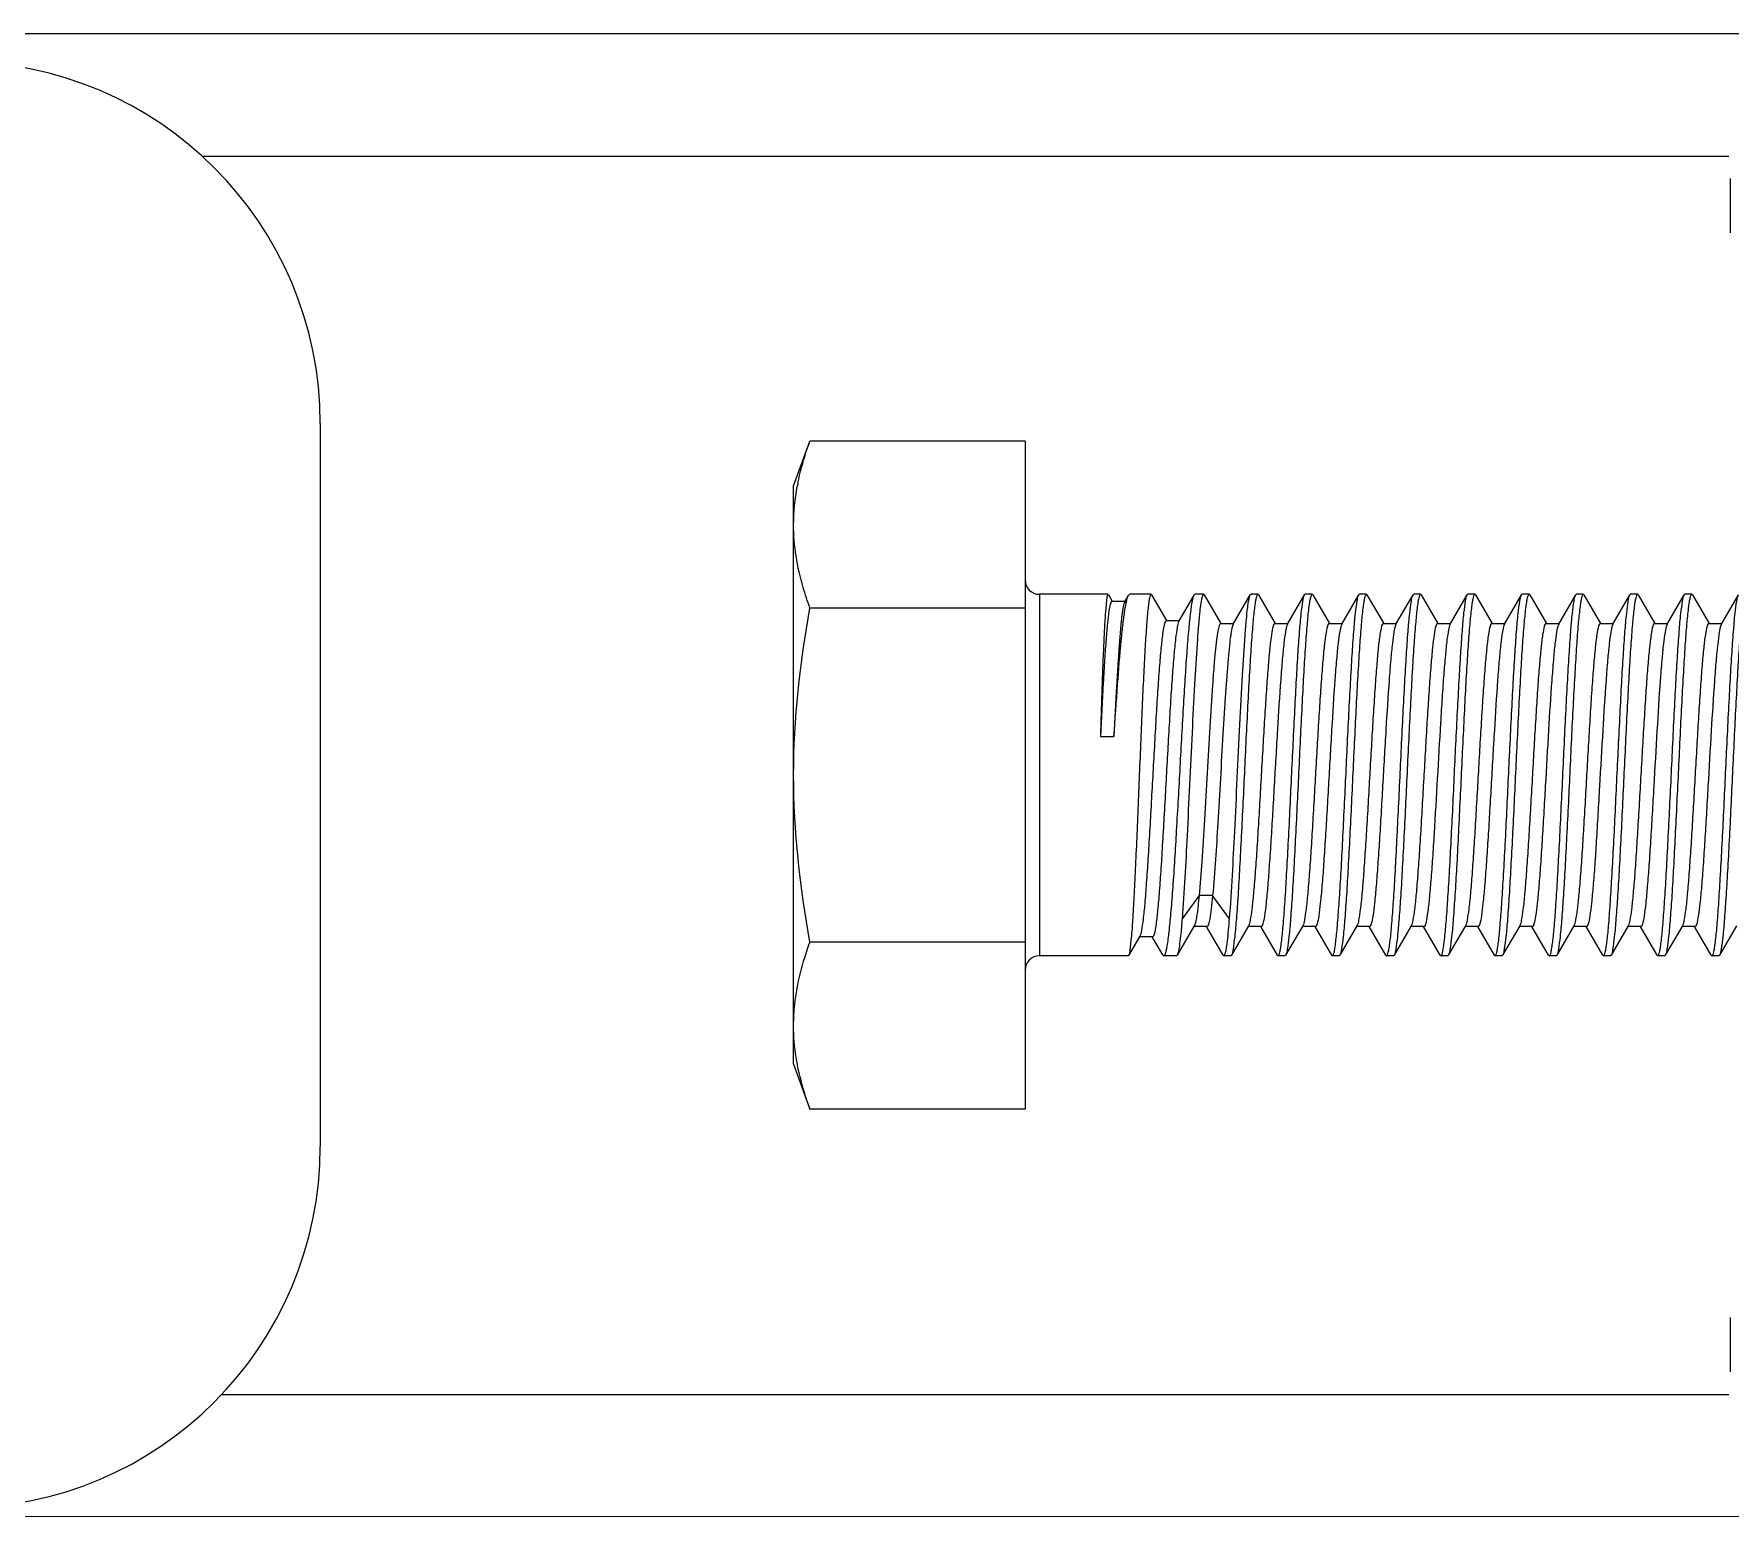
# Model space of a CAD drawing. Extents: x -409572 to -157272, y 600795 to 878326.
# Drawn here: x -389058.3 to -388818.5, y 801114.1 to 801323.8 of the extents above; entities that cross this region are included whole.
import ezdxf

# ---------------------------------------------------------------- set-up
doc = ezdxf.new("R2010")
doc.units = 0
doc.header["$LTSCALE"] = 1000
doc.header["$MEASUREMENT"] = 0
doc.layers.get('0').update_dxf_attribs({"linetype": 'CONTINUOUS'})

msp = doc.modelspace()

# ---------------------------------------------------------------- linework, layer by layer
for p, q in [((-388629.38, 801323.76), (-389250.33, 801323.76)), ((-388818.67, 801306.43), (-389034.41, 801306.43)), ((-388818.48, 801303.32), (-388818.48, 801295.65)), ((-389017.78, 801268.71), (-389017.78, 801166.49)), ((-388950.86, 801259.87), (-388948.55, 801266.2)), ((-388918.14, 801266.2), (-388948.55, 801266.2)), ((-388918.14, 801266.2), (-388918.14, 801171.77)), ((-388950.86, 801178.1), (-388950.86, 801259.87)), ((-388916.1, 801244.54), (-388916.1, 801193.43)), ((-388906.42, 801244.54), (-388916.1, 801244.54)), ((-388906.42, 801244.54), (-388916.1, 801244.54)), ((-388906.37, 801244.5), (-388906.42, 801244.54)), ((-388906.42, 801244.54), (-388906.42, 801244.54)), ((-388906.37, 801244.5), (-388905.84, 801243.58)), ((-388904.06, 801243.47), (-388903.53, 801244.39)), ((-388903.53, 801244.39), (-388903.35, 801244.54)), ((-388900.33, 801244.54), (-388903.35, 801244.54)), ((-388900.33, 801244.54), (-388903.35, 801244.54)), ((-388900.33, 801244.54), (-388900.34, 801244.54)), ((-388900.25, 801244.47), (-388900.33, 801244.54)), ((-388900.25, 801244.47), (-388898.13, 801240.82)), ((-388896.39, 801240.72), (-388894.24, 801244.43)), ((-388894.24, 801244.43), (-388894.11, 801244.54)), ((-388892.91, 801244.54), (-388894.11, 801244.54)), ((-388892.91, 801244.54), (-388894.11, 801244.54)), ((-388892.81, 801244.45), (-388892.91, 801244.54)), ((-388892.81, 801244.45), (-388890.45, 801240.4)), ((-388888.71, 801240.3), (-388886.3, 801244.45)), ((-388886.3, 801244.45), (-388886.2, 801244.54)), ((-388885.24, 801244.54), (-388886.2, 801244.54)), ((-388885.24, 801244.54), (-388886.2, 801244.54)), ((-388885.24, 801244.54), (-388885.26, 801244.54)), ((-388885.14, 801244.45), (-388885.24, 801244.54)), ((-388885.14, 801244.45), (-388882.78, 801240.4)), ((-388881.05, 801240.3), (-388878.64, 801244.45)), ((-388878.64, 801244.45), (-388878.54, 801244.54)), ((-388877.58, 801244.54), (-388878.54, 801244.54)), ((-388877.58, 801244.54), (-388878.54, 801244.54)), ((-388877.58, 801244.54), (-388877.59, 801244.54)), ((-388877.47, 801244.45), (-388877.58, 801244.54)), ((-388877.47, 801244.45), (-388875.12, 801240.4)), ((-388873.38, 801240.3), (-388870.97, 801244.45)), ((-388870.97, 801244.45), (-388870.87, 801244.54)), ((-388869.91, 801244.54), (-388870.87, 801244.54)), ((-388869.91, 801244.54), (-388870.87, 801244.54)), ((-388869.91, 801244.54), (-388869.92, 801244.54)), ((-388869.81, 801244.45), (-388869.91, 801244.54)), ((-388869.81, 801244.45), (-388867.45, 801240.4)), ((-388865.71, 801240.3), (-388863.3, 801244.45)), ((-388863.3, 801244.45), (-388863.2, 801244.54)), ((-388862.24, 801244.54), (-388863.2, 801244.54)), ((-388862.24, 801244.54), (-388863.2, 801244.54)), ((-388862.24, 801244.54), (-388862.26, 801244.54)), ((-388862.14, 801244.45), (-388862.24, 801244.54)), ((-388862.14, 801244.45), (-388859.78, 801240.4)), ((-388858.05, 801240.3), (-388855.64, 801244.45)), ((-388855.64, 801244.45), (-388855.54, 801244.54)), ((-388854.58, 801244.54), (-388855.54, 801244.54)), ((-388854.58, 801244.54), (-388855.54, 801244.54)), ((-388854.58, 801244.54), (-388854.59, 801244.54)), ((-388854.48, 801244.45), (-388854.58, 801244.54)), ((-388854.48, 801244.45), (-388852.12, 801240.4)), ((-388850.38, 801240.3), (-388847.97, 801244.45)), ((-388847.97, 801244.45), (-388847.87, 801244.54)), ((-388846.91, 801244.54), (-388847.87, 801244.54)), ((-388846.91, 801244.54), (-388847.87, 801244.54)), ((-388846.91, 801244.54), (-388846.92, 801244.54)), ((-388846.81, 801244.45), (-388846.91, 801244.54)), ((-388846.81, 801244.45), (-388844.45, 801240.4)), ((-388842.71, 801240.3), (-388840.3, 801244.45)), ((-388840.3, 801244.45), (-388840.2, 801244.54)), ((-388839.24, 801244.54), (-388840.2, 801244.54)), ((-388839.24, 801244.54), (-388840.2, 801244.54)), ((-388839.24, 801244.54), (-388839.26, 801244.54)), ((-388839.14, 801244.45), (-388839.24, 801244.54)), ((-388839.14, 801244.45), (-388836.78, 801240.4)), ((-388835.05, 801240.3), (-388832.64, 801244.45)), ((-388832.64, 801244.45), (-388832.54, 801244.54)), ((-388831.58, 801244.54), (-388832.54, 801244.54)), ((-388831.58, 801244.54), (-388832.54, 801244.54)), ((-388831.58, 801244.54), (-388831.59, 801244.54)), ((-388831.48, 801244.45), (-388831.58, 801244.54)), ((-388831.48, 801244.45), (-388829.12, 801240.4)), ((-388827.38, 801240.3), (-388824.97, 801244.45)), ((-388824.97, 801244.45), (-388824.87, 801244.54)), ((-388823.91, 801244.54), (-388824.87, 801244.54)), ((-388823.91, 801244.54), (-388824.87, 801244.54)), ((-388823.91, 801244.54), (-388823.92, 801244.54)), ((-388823.81, 801244.45), (-388823.91, 801244.54)), ((-388823.81, 801244.45), (-388821.45, 801240.4)), ((-388819.71, 801240.3), (-388817.3, 801244.45)), ((-388918.14, 801242.59), (-388948.55, 801242.59)), ((-388905.87, 801243.56), (-388904.01, 801243.56)), ((-388898.19, 801240.82), (-388896.33, 801240.82)), ((-388890.51, 801240.4), (-388888.65, 801240.4)), ((-388882.84, 801240.4), (-388880.99, 801240.4)), ((-388881.05, 801240.3), (-388881.09, 801240.2)), ((-388875.18, 801240.4), (-388873.32, 801240.4)), ((-388873.38, 801240.3), (-388873.43, 801240.19)), ((-388867.51, 801240.4), (-388865.65, 801240.4)), ((-388865.71, 801240.3), (-388865.76, 801240.19)), ((-388859.84, 801240.4), (-388857.99, 801240.4)), ((-388852.18, 801240.4), (-388850.32, 801240.4)), ((-388850.38, 801240.3), (-388850.44, 801240.18)), ((-388844.51, 801240.4), (-388842.65, 801240.4)), ((-388842.71, 801240.3), (-388842.77, 801240.17)), ((-388836.84, 801240.4), (-388834.99, 801240.4)), ((-388835.05, 801240.3), (-388835.11, 801240.17)), ((-388829.18, 801240.4), (-388827.32, 801240.4)), ((-388827.38, 801240.3), (-388827.44, 801240.16)), ((-388821.51, 801240.4), (-388819.65, 801240.4)), ((-388819.71, 801240.3), (-388819.78, 801240.15)), ((-388907.5, 801224.43), (-388905.58, 801224.43)), ((-388893.55, 801201.94), (-388895.95, 801198.65)), ((-388891.63, 801201.94), (-388893.55, 801201.94)), ((-388889.24, 801198.65), (-388891.63, 801201.94)), ((-388894.22, 801197.66), (-388896.64, 801193.51)), ((-388892.43, 801197.56), (-388894.28, 801197.56)), ((-388890.15, 801193.52), (-388892.49, 801197.56)), ((-388886.56, 801197.67), (-388888.97, 801193.52)), ((-388884.76, 801197.57), (-388886.62, 801197.57)), ((-388882.47, 801193.52), (-388884.82, 801197.57)), ((-388878.89, 801197.67), (-388881.31, 801193.52)), ((-388877.09, 801197.57), (-388878.95, 801197.57)), ((-388874.8, 801193.52), (-388877.15, 801197.57)), ((-388871.22, 801197.67), (-388873.64, 801193.52)), ((-388869.43, 801197.57), (-388871.28, 801197.57)), ((-388867.14, 801193.52), (-388869.49, 801197.57)), ((-388863.56, 801197.67), (-388865.98, 801193.52)), ((-388861.76, 801197.57), (-388863.62, 801197.57)), ((-388859.47, 801193.52), (-388861.82, 801197.57)), ((-388861.69, 801197.6), (-388861.76, 801197.57)), ((-388855.89, 801197.67), (-388858.31, 801193.52)), ((-388854.09, 801197.57), (-388855.95, 801197.57)), ((-388851.8, 801193.52), (-388854.15, 801197.57)), ((-388848.22, 801197.67), (-388850.64, 801193.52)), ((-388846.43, 801197.57), (-388848.28, 801197.57)), ((-388844.14, 801193.52), (-388846.49, 801197.57)), ((-388840.56, 801197.67), (-388842.98, 801193.52)), ((-388838.76, 801197.57), (-388840.62, 801197.57)), ((-388836.47, 801193.52), (-388838.82, 801197.57)), ((-388832.89, 801197.67), (-388835.31, 801193.52)), ((-388831.09, 801197.57), (-388832.95, 801197.57)), ((-388828.8, 801193.52), (-388831.15, 801197.57)), ((-388825.22, 801197.67), (-388827.64, 801193.52)), ((-388823.43, 801197.57), (-388825.28, 801197.57)), ((-388821.14, 801193.52), (-388823.49, 801197.57)), ((-388817.56, 801197.67), (-388819.98, 801193.52)), ((-388918.14, 801195.38), (-388948.55, 801195.38)), ((-388901.92, 801196.22), (-388903.51, 801193.49)), ((-388900.11, 801196.13), (-388901.97, 801196.13)), ((-388898.68, 801193.56), (-388900.16, 801196.1)), ((-388903.57, 801193.43), (-388916.1, 801193.43)), ((-388903.57, 801193.43), (-388916.1, 801193.43)), ((-388903.51, 801193.49), (-388903.57, 801193.43)), ((-388898.68, 801193.56), (-388898.53, 801193.43)), ((-388896.73, 801193.43), (-388898.53, 801193.43)), ((-388896.73, 801193.43), (-388898.53, 801193.43)), ((-388896.64, 801193.51), (-388896.73, 801193.43)), ((-388890.15, 801193.52), (-388890.04, 801193.43)), ((-388889.07, 801193.43), (-388890.04, 801193.43)), ((-388889.07, 801193.43), (-388890.04, 801193.43)), ((-388888.97, 801193.52), (-388889.07, 801193.43)), ((-388882.47, 801193.52), (-388882.37, 801193.43)), ((-388881.41, 801193.43), (-388882.37, 801193.43)), ((-388881.41, 801193.43), (-388882.37, 801193.43)), ((-388882.37, 801193.43), (-388882.35, 801193.43)), ((-388881.31, 801193.52), (-388881.41, 801193.43)), ((-388874.8, 801193.52), (-388874.7, 801193.43)), ((-388873.74, 801193.43), (-388874.7, 801193.43)), ((-388873.74, 801193.43), (-388874.7, 801193.43)), ((-388874.7, 801193.43), (-388874.69, 801193.43)), ((-388873.64, 801193.52), (-388873.74, 801193.43)), ((-388867.14, 801193.52), (-388867.04, 801193.43)), ((-388866.08, 801193.43), (-388867.04, 801193.43)), ((-388866.08, 801193.43), (-388867.04, 801193.43)), ((-388867.04, 801193.43), (-388867.02, 801193.43)), ((-388866.04, 801193.44), (-388866.08, 801193.43)), ((-388866.01, 801193.47), (-388866.04, 801193.44)), ((-388865.98, 801193.52), (-388866.01, 801193.47)), ((-388859.47, 801193.52), (-388859.37, 801193.43)), ((-388859.37, 801193.43), (-388859.34, 801193.44)), ((-388858.41, 801193.43), (-388859.37, 801193.43)), ((-388859.34, 801193.44), (-388859.3, 801193.47)), ((-388858.41, 801193.43), (-388859.3, 801193.43)), ((-388858.31, 801193.52), (-388858.41, 801193.43)), ((-388851.8, 801193.52), (-388851.7, 801193.43)), ((-388850.74, 801193.43), (-388851.7, 801193.43)), ((-388850.74, 801193.43), (-388851.7, 801193.43)), ((-388851.7, 801193.43), (-388851.69, 801193.43)), ((-388850.64, 801193.52), (-388850.74, 801193.43)), ((-388844.14, 801193.52), (-388844.04, 801193.43)), ((-388843.08, 801193.43), (-388844.04, 801193.43)), ((-388843.08, 801193.43), (-388844.04, 801193.43)), ((-388844.04, 801193.43), (-388844.02, 801193.43)), ((-388842.98, 801193.52), (-388843.08, 801193.43)), ((-388836.47, 801193.52), (-388836.37, 801193.43)), ((-388835.41, 801193.43), (-388836.37, 801193.43)), ((-388835.41, 801193.43), (-388836.37, 801193.43)), ((-388836.37, 801193.43), (-388836.36, 801193.43)), ((-388835.31, 801193.52), (-388835.41, 801193.43)), ((-388828.8, 801193.52), (-388828.7, 801193.43)), ((-388827.74, 801193.43), (-388828.7, 801193.43)), ((-388827.74, 801193.43), (-388828.7, 801193.43)), ((-388828.7, 801193.43), (-388828.69, 801193.43)), ((-388827.64, 801193.52), (-388827.74, 801193.43)), ((-388821.14, 801193.52), (-388821.04, 801193.43)), ((-388820.08, 801193.43), (-388821.04, 801193.43)), ((-388820.08, 801193.43), (-388821.04, 801193.43)), ((-388821.04, 801193.43), (-388821.02, 801193.43)), ((-388819.98, 801193.52), (-388820.08, 801193.43)), ((-388950.86, 801178.1), (-388948.55, 801171.77)), ((-388918.14, 801171.77), (-388948.55, 801171.77)), ((-388818.48, 801142.32), (-388818.48, 801134.65)), ((-388818.64, 801131.37), (-389031.77, 801131.37)), ((-388629.7, 801114.22), (-389250.33, 801114.09))]:
    msp.add_line(p, q)
for centre, radius, start, end in [((-389068.89, 801268.71), 51.11, 0, 90), ((-388917.86, 801253.76), 33.04, 168.6931, 169.4725), ((-388916.1, 801246.58), 2.04, 180, 270), ((-388916.1, 801191.39), 2.04, 90, 180), ((-389068.89, 801166.49), 51.11, 270, 0)]:
    msp.add_arc(centre, radius, start, end)
for points, knots in [([(-388950.26, 801260.23), (-388949.96, 801261.75), (-388949.41, 801263.75), (-388948.73, 801265.71), (-388948.55, 801266.2)], [0, 0, 0, 0, 0.746895, 1, 1, 1, 1]), ([(-388948.55, 801242.59), (-388948.9, 801243.56), (-388950.17, 801247.37), (-388950.86, 801251.4), (-388950.86, 801254.39)], [0, 0, 0, 0, 0.255696, 1, 1, 1, 1]), ([(-388906.42, 801244.54), (-388906.47, 801244.53), (-388906.51, 801244.36), (-388906.58, 801244.09), (-388906.64, 801243.61), (-388906.74, 801242.65), (-388906.86, 801241.02), (-388906.99, 801238.63), (-388907.12, 801235.67), (-388907.24, 801232.25), (-388907.37, 801228.44), (-388907.45, 801225.8), (-388907.5, 801224.43)], [0, 0, 0, 0, 0.006463, 0.021259, 0.044741, 0.076818, 0.165921, 0.286162, 0.434178, 0.605806, 0.79621, 1, 1, 1, 1]), ([(-388905.58, 801224.43), (-388905.41, 801226.89), (-388905.1, 801231.41), (-388904.68, 801236.74), (-388904.31, 801240.24), (-388904.08, 801242.13), (-388903.83, 801243.46), (-388903.66, 801244.16), (-388903.53, 801244.39)], [0, 0, 0, 0, 0.369025, 0.676578, 0.797829, 0.893394, 0.961137, 1, 1, 1, 1]), ([(-388900.34, 801244.54), (-388900.4, 801244.52), (-388900.48, 801244.31), (-388900.57, 801243.96), (-388900.67, 801243.33), (-388900.82, 801242.1), (-388900.99, 801240.02), (-388901.19, 801236.98), (-388901.38, 801233.28), (-388901.58, 801229.06), (-388901.77, 801224.47), (-388901.97, 801219.68), (-388902.16, 801214.86), (-388902.36, 801210.19), (-388902.55, 801205.85), (-388902.73, 801201.98), (-388902.93, 801198.75), (-388903.08, 801196.23), (-388903.3, 801194.59), (-388903.37, 801193.72), (-388903.51, 801193.49)], [0, 0, 0, 0, 0.003479, 0.011119, 0.023138, 0.039478, 0.084569, 0.144819, 0.218054, 0.30161, 0.392438, 0.487225, 0.582511, 0.674818, 0.760772, 0.837237, 0.901428, 0.951015, 0.984221, 1, 1, 1, 1]), ([(-388898.26, 801193.86), (-388898.14, 801194.26), (-388897.95, 801195.34), (-388897.71, 801197.32), (-388897.46, 801200), (-388897.1, 801204.68), (-388896.69, 801211.47), (-388896.21, 801220.11), (-388895.81, 801227.42), (-388895.48, 801232.92), (-388895.24, 801236.45), (-388894.99, 801239.43), (-388894.77, 801241.76), (-388894.53, 801243.35), (-388894.38, 801244.19), (-388894.24, 801244.43)], [0, 0, 0, 0, 0.024854, 0.064557, 0.117968, 0.183425, 0.34188, 0.519926, 0.695025, 0.774452, 0.845022, 0.904492, 0.95099, 0.983092, 1, 1, 1, 1]), ([(-388892.91, 801244.54), (-388892.96, 801244.54), (-388893.06, 801244.38), (-388893.1, 801244.24), (-388893.12, 801244.14)], [0, 0, 0, 0, 0.316243, 1, 1, 1, 1]), ([(-388889.24, 801198.65), (-388888.92, 801202.75), (-388888.58, 801209.39), (-388888.14, 801218.56), (-388887.79, 801225.93), (-388887.44, 801232.67), (-388887.14, 801237.62), (-388886.87, 801240.81), (-388886.71, 801242.51), (-388886.52, 801243.66), (-388886.41, 801244.27), (-388886.3, 801244.45)], [0, 0, 0, 0, 0.269192, 0.433946, 0.599559, 0.751167, 0.875181, 0.923254, 0.96054, 0.986252, 1, 1, 1, 1]), ([(-388885.26, 801244.54), (-388885.32, 801244.52), (-388885.41, 801244.32), (-388885.51, 801243.96), (-388885.62, 801243.34), (-388885.79, 801242.12), (-388885.98, 801240.06), (-388886.21, 801237.05), (-388886.43, 801233.38), (-388886.66, 801229.2), (-388886.89, 801224.64), (-388887.19, 801218.31), (-388887.49, 801212.05), (-388887.8, 801206.09), (-388888.02, 801202.21), (-388888.25, 801198.95), (-388888.46, 801196.39), (-388888.7, 801194.68), (-388888.83, 801193.77), (-388888.97, 801193.52)], [0, 0, 0, 0, 0.003606, 0.011247, 0.023194, 0.039404, 0.084092, 0.143784, 0.216355, 0.299204, 0.389343, 0.483517, 0.670349, 0.756272, 0.83299, 0.897744, 0.948219, 0.982646, 1, 1, 1, 1]), ([(-388882.35, 801193.43), (-388882.29, 801193.45), (-388882.2, 801193.65), (-388882.1, 801194.01), (-388881.99, 801194.63), (-388881.82, 801195.85), (-388881.63, 801197.91), (-388881.4, 801200.92), (-388881.18, 801204.59), (-388880.95, 801208.77), (-388880.72, 801213.33), (-388880.42, 801219.66), (-388880.12, 801225.92), (-388879.81, 801231.88), (-388879.59, 801235.76), (-388879.36, 801239.02), (-388879.15, 801241.58), (-388878.91, 801243.29), (-388878.78, 801244.2), (-388878.64, 801244.45)], [0, 0, 0, 0, 0.00361, 0.011255, 0.023205, 0.039416, 0.084097, 0.143781, 0.216343, 0.299178, 0.3893, 0.483456, 0.670274, 0.756195, 0.832914, 0.897676, 0.948169, 0.98262, 1, 1, 1, 1]), ([(-388877.59, 801244.54), (-388877.65, 801244.52), (-388877.74, 801244.32), (-388877.84, 801243.96), (-388877.96, 801243.34), (-388878.12, 801242.12), (-388878.32, 801240.06), (-388878.54, 801237.05), (-388878.77, 801233.38), (-388878.99, 801229.2), (-388879.22, 801224.64), (-388879.52, 801218.31), (-388879.82, 801212.05), (-388880.13, 801206.09), (-388880.36, 801202.21), (-388880.59, 801198.95), (-388880.79, 801196.39), (-388881.03, 801194.68), (-388881.16, 801193.77), (-388881.31, 801193.52)], [0, 0, 0, 0, 0.003604, 0.011244, 0.023189, 0.039398, 0.084081, 0.143773, 0.216344, 0.29919, 0.389328, 0.483502, 0.67034, 0.756263, 0.832984, 0.89774, 0.948217, 0.982646, 1, 1, 1, 1]), ([(-388874.69, 801193.43), (-388874.63, 801193.45), (-388874.53, 801193.65), (-388874.43, 801194.01), (-388874.32, 801194.63), (-388874.16, 801195.85), (-388873.96, 801197.91), (-388873.74, 801200.92), (-388873.51, 801204.59), (-388873.28, 801208.77), (-388873.06, 801213.33), (-388872.75, 801219.66), (-388872.46, 801225.92), (-388872.14, 801231.88), (-388871.92, 801235.76), (-388871.69, 801239.02), (-388871.49, 801241.58), (-388871.24, 801243.29), (-388871.12, 801244.2), (-388870.97, 801244.45)], [0, 0, 0, 0, 0.003611, 0.011257, 0.023206, 0.039418, 0.084102, 0.143788, 0.216352, 0.299187, 0.389308, 0.483466, 0.670283, 0.7562, 0.832918, 0.897681, 0.948172, 0.982621, 1, 1, 1, 1]), ([(-388869.92, 801244.54), (-388869.98, 801244.52), (-388870.08, 801244.32), (-388870.18, 801243.96), (-388870.29, 801243.34), (-388870.46, 801242.12), (-388870.65, 801240.06), (-388870.87, 801237.05), (-388871.1, 801233.38), (-388871.33, 801229.2), (-388871.55, 801224.64), (-388871.86, 801218.31), (-388872.15, 801212.05), (-388872.47, 801206.09), (-388872.69, 801202.21), (-388872.92, 801198.95), (-388873.12, 801196.39), (-388873.37, 801194.68), (-388873.49, 801193.77), (-388873.64, 801193.52)], [0, 0, 0, 0, 0.003606, 0.011247, 0.023192, 0.039401, 0.084085, 0.143776, 0.216348, 0.299195, 0.38933, 0.483503, 0.670342, 0.756264, 0.832982, 0.897739, 0.948217, 0.982647, 1, 1, 1, 1]), ([(-388867.02, 801193.43), (-388866.96, 801193.45), (-388866.87, 801193.65), (-388866.77, 801194.01), (-388866.66, 801194.63), (-388866.49, 801195.85), (-388866.29, 801197.91), (-388866.07, 801200.92), (-388865.84, 801204.59), (-388865.62, 801208.77), (-388865.39, 801213.33), (-388865.09, 801219.66), (-388864.79, 801225.92), (-388864.48, 801231.88), (-388864.25, 801235.76), (-388864.02, 801239.02), (-388863.82, 801241.58), (-388863.58, 801243.29), (-388863.45, 801244.2), (-388863.3, 801244.45)], [0, 0, 0, 0, 0.00361, 0.011255, 0.023204, 0.039415, 0.0841, 0.143787, 0.21635, 0.299184, 0.389308, 0.483468, 0.670284, 0.7562, 0.83292, 0.897683, 0.948173, 0.982621, 1, 1, 1, 1]), ([(-388862.26, 801244.54), (-388862.32, 801244.52), (-388862.41, 801244.32), (-388862.51, 801243.96), (-388862.62, 801243.35), (-388862.79, 801242.12), (-388862.98, 801240.07), (-388863.21, 801237.06), (-388863.43, 801233.39), (-388863.66, 801229.2), (-388863.89, 801224.64), (-388864.19, 801218.31), (-388864.49, 801212.05), (-388864.8, 801206.09), (-388865.02, 801202.21), (-388865.26, 801198.95), (-388865.46, 801196.39), (-388865.7, 801194.68), (-388865.83, 801193.77), (-388865.98, 801193.52)], [0, 0, 0, 0, 0.003598, 0.011231, 0.023168, 0.039371, 0.084041, 0.143721, 0.216288, 0.299135, 0.389272, 0.483446, 0.670301, 0.756235, 0.832961, 0.897725, 0.94821, 0.982644, 1, 1, 1, 1]), ([(-388859.3, 801193.47), (-388859.24, 801193.54), (-388859.16, 801193.78), (-388858.99, 801194.53), (-388858.81, 801196.03), (-388858.58, 801198.39), (-388858.37, 801201.49), (-388858.14, 801205.2), (-388857.92, 801209.39), (-388857.69, 801213.92), (-388857.4, 801220.17), (-388857.1, 801226.33), (-388856.79, 801232.17), (-388856.57, 801235.96), (-388856.35, 801239.15), (-388856.15, 801241.65), (-388855.91, 801243.32), (-388855.78, 801244.2), (-388855.64, 801244.45)], [0, 0, 0, 0, 0.005244, 0.014609, 0.045815, 0.092875, 0.154195, 0.22765, 0.310678, 0.400368, 0.493572, 0.677434, 0.761652, 0.836715, 0.899999, 0.949307, 0.982964, 1, 1, 1, 1]), ([(-388854.59, 801244.54), (-388854.65, 801244.52), (-388854.75, 801244.32), (-388854.84, 801243.96), (-388854.96, 801243.34), (-388855.12, 801242.12), (-388855.32, 801240.06), (-388855.54, 801237.05), (-388855.77, 801233.38), (-388855.99, 801229.2), (-388856.22, 801224.64), (-388856.53, 801218.31), (-388856.82, 801212.05), (-388857.13, 801206.09), (-388857.36, 801202.21), (-388857.59, 801198.94), (-388857.79, 801196.39), (-388858.03, 801194.68), (-388858.16, 801193.77), (-388858.31, 801193.52)], [0, 0, 0, 0, 0.003608, 0.011251, 0.0232, 0.039412, 0.0841, 0.143792, 0.216367, 0.299219, 0.389359, 0.483531, 0.670361, 0.756279, 0.832994, 0.897747, 0.94822, 0.982647, 1, 1, 1, 1]), ([(-388851.69, 801193.43), (-388851.63, 801193.45), (-388851.53, 801193.65), (-388851.43, 801194.01), (-388851.32, 801194.63), (-388851.16, 801195.85), (-388850.96, 801197.91), (-388850.74, 801200.92), (-388850.51, 801204.59), (-388850.28, 801208.77), (-388850.06, 801213.33), (-388849.75, 801219.66), (-388849.46, 801225.92), (-388849.14, 801231.88), (-388848.92, 801235.76), (-388848.69, 801239.02), (-388848.49, 801241.58), (-388848.24, 801243.29), (-388848.12, 801244.2), (-388847.97, 801244.45)], [0, 0, 0, 0, 0.00361, 0.011255, 0.023204, 0.039414, 0.084096, 0.14378, 0.216342, 0.299175, 0.389295, 0.483453, 0.670272, 0.756195, 0.832918, 0.89768, 0.94817, 0.98262, 1, 1, 1, 1]), ([(-388846.92, 801244.54), (-388846.98, 801244.52), (-388847.08, 801244.32), (-388847.18, 801243.96), (-388847.29, 801243.34), (-388847.46, 801242.12), (-388847.65, 801240.06), (-388847.88, 801237.05), (-388848.1, 801233.39), (-388848.33, 801229.2), (-388848.56, 801224.64), (-388848.86, 801218.31), (-388849.15, 801212.05), (-388849.47, 801206.09), (-388849.69, 801202.21), (-388849.92, 801198.95), (-388850.12, 801196.39), (-388850.37, 801194.68), (-388850.49, 801193.77), (-388850.64, 801193.52)], [0, 0, 0, 0, 0.003605, 0.011245, 0.02319, 0.039398, 0.084078, 0.143767, 0.216337, 0.299182, 0.389315, 0.483487, 0.670329, 0.756258, 0.83298, 0.897737, 0.948214, 0.982645, 1, 1, 1, 1]), ([(-388844.02, 801193.43), (-388843.96, 801193.45), (-388843.87, 801193.65), (-388843.77, 801194.01), (-388843.66, 801194.63), (-388843.49, 801195.85), (-388843.29, 801197.91), (-388843.07, 801200.92), (-388842.85, 801204.59), (-388842.62, 801208.77), (-388842.39, 801213.33), (-388842.09, 801219.66), (-388841.79, 801225.92), (-388841.48, 801231.88), (-388841.25, 801235.76), (-388841.02, 801239.02), (-388840.82, 801241.58), (-388840.58, 801243.29), (-388840.45, 801244.2), (-388840.3, 801244.45)], [0, 0, 0, 0, 0.003613, 0.011261, 0.023214, 0.039428, 0.084117, 0.143805, 0.21637, 0.299211, 0.389338, 0.483496, 0.670304, 0.756216, 0.832931, 0.89769, 0.948176, 0.982622, 1, 1, 1, 1]), ([(-388839.26, 801244.54), (-388839.32, 801244.52), (-388839.41, 801244.32), (-388839.51, 801243.96), (-388839.62, 801243.34), (-388839.79, 801242.12), (-388839.99, 801240.06), (-388840.21, 801237.05), (-388840.43, 801233.38), (-388840.66, 801229.2), (-388840.89, 801224.64), (-388841.19, 801218.31), (-388841.49, 801212.05), (-388841.8, 801206.09), (-388842.03, 801202.21), (-388842.26, 801198.95), (-388842.46, 801196.39), (-388842.7, 801194.68), (-388842.83, 801193.77), (-388842.98, 801193.52)], [0, 0, 0, 0, 0.003606, 0.011248, 0.023195, 0.039406, 0.084093, 0.143786, 0.216358, 0.299206, 0.389346, 0.483519, 0.670351, 0.756273, 0.832991, 0.897744, 0.948219, 0.982646, 1, 1, 1, 1]), ([(-388836.36, 801193.43), (-388836.3, 801193.45), (-388836.2, 801193.65), (-388836.1, 801194.01), (-388835.99, 801194.63), (-388835.82, 801195.85), (-388835.63, 801197.91), (-388835.4, 801200.92), (-388835.18, 801204.59), (-388834.95, 801208.77), (-388834.72, 801213.33), (-388834.42, 801219.66), (-388834.12, 801225.92), (-388833.81, 801231.88), (-388833.59, 801235.76), (-388833.36, 801239.02), (-388833.15, 801241.58), (-388832.91, 801243.29), (-388832.79, 801244.2), (-388832.64, 801244.45)], [0, 0, 0, 0, 0.00361, 0.011255, 0.023204, 0.039415, 0.084097, 0.14378, 0.216342, 0.299177, 0.389299, 0.483455, 0.670274, 0.756194, 0.832913, 0.897676, 0.948169, 0.98262, 1, 1, 1, 1]), ([(-388831.59, 801244.54), (-388831.65, 801244.52), (-388831.75, 801244.32), (-388831.84, 801243.96), (-388831.96, 801243.34), (-388832.12, 801242.12), (-388832.32, 801240.06), (-388832.54, 801237.05), (-388832.77, 801233.38), (-388832.99, 801229.2), (-388833.22, 801224.64), (-388833.53, 801218.31), (-388833.82, 801212.05), (-388834.13, 801206.09), (-388834.36, 801202.21), (-388834.59, 801198.95), (-388834.79, 801196.39), (-388835.04, 801194.68), (-388835.16, 801193.77), (-388835.31, 801193.52)], [0, 0, 0, 0, 0.003605, 0.011245, 0.02319, 0.039399, 0.084083, 0.143774, 0.216346, 0.299192, 0.389329, 0.483503, 0.670341, 0.756263, 0.832983, 0.89774, 0.948218, 0.982646, 1, 1, 1, 1]), ([(-388828.69, 801193.43), (-388828.63, 801193.45), (-388828.53, 801193.65), (-388828.44, 801194.01), (-388828.32, 801194.63), (-388828.16, 801195.85), (-388827.96, 801197.91), (-388827.74, 801200.92), (-388827.51, 801204.59), (-388827.29, 801208.77), (-388827.06, 801213.33), (-388826.75, 801219.66), (-388826.46, 801225.92), (-388826.15, 801231.88), (-388825.92, 801235.76), (-388825.69, 801239.02), (-388825.49, 801241.58), (-388825.24, 801243.29), (-388825.12, 801244.2), (-388824.97, 801244.45)], [0, 0, 0, 0, 0.003611, 0.011257, 0.023206, 0.039418, 0.084102, 0.143789, 0.216352, 0.299187, 0.389308, 0.483467, 0.670284, 0.756201, 0.832919, 0.897682, 0.948173, 0.982621, 1, 1, 1, 1]), ([(-388823.92, 801244.54), (-388823.98, 801244.52), (-388824.08, 801244.32), (-388824.18, 801243.96), (-388824.29, 801243.34), (-388824.46, 801242.12), (-388824.65, 801240.06), (-388824.88, 801237.05), (-388825.1, 801233.38), (-388825.33, 801229.2), (-388825.56, 801224.64), (-388825.86, 801218.31), (-388826.16, 801212.05), (-388826.47, 801206.09), (-388826.69, 801202.21), (-388826.92, 801198.95), (-388827.13, 801196.39), (-388827.37, 801194.68), (-388827.49, 801193.77), (-388827.64, 801193.52)], [0, 0, 0, 0, 0.003606, 0.011247, 0.023193, 0.039402, 0.084085, 0.143776, 0.216348, 0.299195, 0.389329, 0.483501, 0.670341, 0.756263, 0.832981, 0.897738, 0.948217, 0.982646, 1, 1, 1, 1]), ([(-388821.02, 801193.43), (-388820.96, 801193.45), (-388820.87, 801193.65), (-388820.77, 801194.01), (-388820.66, 801194.63), (-388820.49, 801195.85), (-388820.29, 801197.91), (-388820.07, 801200.92), (-388819.85, 801204.59), (-388819.62, 801208.77), (-388819.39, 801213.33), (-388819.09, 801219.66), (-388818.79, 801225.92), (-388818.48, 801231.88), (-388818.25, 801235.76), (-388818.02, 801239.02), (-388817.82, 801241.58), (-388817.58, 801243.29), (-388817.45, 801244.2), (-388817.3, 801244.45)], [0, 0, 0, 0, 0.003609, 0.011254, 0.023203, 0.039414, 0.084098, 0.143785, 0.216348, 0.299182, 0.389306, 0.483467, 0.670283, 0.7562, 0.83292, 0.897683, 0.948173, 0.982621, 1, 1, 1, 1]), ([(-388816.26, 801244.54), (-388816.32, 801244.52), (-388816.41, 801244.32), (-388816.51, 801243.96), (-388816.62, 801243.34), (-388816.79, 801242.12), (-388816.99, 801240.06), (-388817.21, 801237.05), (-388817.43, 801233.39), (-388817.66, 801229.2), (-388817.89, 801224.64), (-388818.19, 801218.31), (-388818.49, 801212.05), (-388818.8, 801206.09), (-388819.03, 801202.21), (-388819.26, 801198.95), (-388819.46, 801196.39), (-388819.7, 801194.68), (-388819.83, 801193.77), (-388819.98, 801193.52)], [0, 0, 0, 0, 0.003605, 0.011246, 0.023191, 0.0394, 0.084081, 0.143769, 0.21634, 0.299187, 0.389322, 0.483492, 0.670333, 0.756258, 0.832977, 0.897734, 0.948214, 0.982646, 1, 1, 1, 1]), ([(-388905.87, 801243.56), (-388905.92, 801243.56), (-388906.02, 801243.42), (-388906.15, 801242.97), (-388906.33, 801241.95), (-388906.52, 801240.28), (-388906.71, 801237.99), (-388906.91, 801235.18), (-388907.19, 801230.6), (-388907.37, 801226.96), (-388907.5, 801224.43)], [0, 0, 0, 0, 0.007029, 0.021662, 0.076602, 0.165188, 0.285057, 0.432865, 0.604499, 1, 1, 1, 1]), ([(-388904.06, 801243.47), (-388904.17, 801243.28), (-388904.29, 801242.63), (-388904.49, 801241.42), (-388904.66, 801239.64), (-388904.85, 801237.35), (-388905.03, 801234.61), (-388905.29, 801230.25), (-388905.46, 801226.81), (-388905.58, 801224.43)], [0, 0, 0, 0, 0.03477, 0.099862, 0.194036, 0.315014, 0.459836, 0.624963, 1, 1, 1, 1]), ([(-388893.12, 801244.14), (-388893.33, 801243.38), (-388893.54, 801241.18), (-388893.89, 801237.08), (-388894.21, 801231.46), (-388894.55, 801224.81), (-388894.89, 801217.68), (-388895.31, 801208.9), (-388895.64, 801202.56), (-388895.95, 801198.65)], [0, 0, 0, 0, 0.051689, 0.144713, 0.271544, 0.421712, 0.582779, 0.741399, 1, 1, 1, 1]), ([(-388898.19, 801240.82), (-388898.24, 801240.82), (-388898.35, 801240.66), (-388898.51, 801240.14), (-388898.72, 801238.93), (-388898.93, 801236.99), (-388899.16, 801234.35), (-388899.39, 801231.14), (-388899.62, 801227.47), (-388899.84, 801223.47), (-388900.15, 801217.93), (-388900.45, 801212.46), (-388900.76, 801207.26), (-388900.98, 801203.87), (-388901.21, 801201.02), (-388901.41, 801198.78), (-388901.65, 801197.26), (-388901.78, 801196.46), (-388901.92, 801196.22)], [0, 0, 0, 0, 0.003512, 0.010895, 0.03862, 0.083116, 0.142813, 0.21551, 0.298517, 0.388779, 0.482991, 0.669589, 0.75528, 0.831778, 0.896415, 0.946979, 0.981812, 1, 1, 1, 1]), ([(-388896.39, 801240.72), (-388896.53, 801240.48), (-388896.67, 801239.64), (-388896.91, 801238.07), (-388897.12, 801235.75), (-388897.36, 801232.82), (-388897.58, 801229.37), (-388897.9, 801224.1), (-388898.19, 801218.61), (-388898.5, 801213.07), (-388898.73, 801209.13), (-388898.95, 801205.52), (-388899.18, 801202.39), (-388899.4, 801199.82), (-388899.61, 801197.94), (-388899.81, 801196.78), (-388899.95, 801196.28), (-388900.06, 801196.13), (-388900.11, 801196.13)], [0, 0, 0, 0, 0.018969, 0.055155, 0.107429, 0.173883, 0.252061, 0.339075, 0.526651, 0.6204, 0.709614, 0.791122, 0.862062, 0.919981, 0.962927, 0.989567, 0.996641, 1, 1, 1, 1]), ([(-388890.51, 801240.4), (-388890.62, 801240.4), (-388890.77, 801239.93), (-388890.92, 801239.25), (-388891.11, 801237.94), (-388891.29, 801236.25), (-388891.47, 801234.11), (-388891.73, 801230.59), (-388892.05, 801225.61), (-388892.41, 801219.27), (-388892.77, 801212.9), (-388893.13, 801207.12), (-388893.4, 801203.54), (-388893.55, 801201.94)], [0, 0, 0, 0, 0.008312, 0.028859, 0.061939, 0.106893, 0.162683, 0.227987, 0.380684, 0.550376, 0.720797, 0.875605, 1, 1, 1, 1]), ([(-388888.71, 801240.3), (-388888.81, 801240.13), (-388888.93, 801239.59), (-388889.11, 801238.59), (-388889.28, 801237.14), (-388889.54, 801234.44), (-388889.84, 801230.29), (-388890.19, 801224.65), (-388890.53, 801218.5), (-388890.98, 801210.87), (-388891.31, 801205.35), (-388891.63, 801201.94)], [0, 0, 0, 0, 0.015086, 0.041871, 0.07998, 0.128634, 0.253127, 0.404426, 0.569162, 0.732754, 1, 1, 1, 1]), ([(-388882.84, 801240.4), (-388882.89, 801240.4), (-388883, 801240.25), (-388883.16, 801239.76), (-388883.36, 801238.63), (-388883.57, 801236.8), (-388883.79, 801234.31), (-388884.02, 801231.27), (-388884.24, 801227.79), (-388884.47, 801224), (-388884.78, 801218.7), (-388885.07, 801213.45), (-388885.38, 801208.44), (-388885.61, 801205.16), (-388885.84, 801202.38), (-388886.05, 801200.19), (-388886.28, 801198.7), (-388886.42, 801197.91), (-388886.56, 801197.67)], [0, 0, 0, 0, 0.003515, 0.010772, 0.037949, 0.081609, 0.140308, 0.211978, 0.294061, 0.383612, 0.477415, 0.664253, 0.750571, 0.827952, 0.893624, 0.945254, 0.981055, 1, 1, 1, 1]), ([(-388881.09, 801240.2), (-388881.21, 801239.91), (-388881.37, 801239.04), (-388881.59, 801237.43), (-388881.8, 801235.16), (-388882.12, 801231.1), (-388882.49, 801225.15), (-388882.85, 801218.84), (-388883.15, 801213.61), (-388883.37, 801209.89), (-388883.6, 801206.48), (-388883.82, 801203.51), (-388884.04, 801201.08), (-388884.25, 801199.3), (-388884.45, 801198.2), (-388884.6, 801197.72), (-388884.71, 801197.57), (-388884.76, 801197.57)], [0, 0, 0, 0, 0.022133, 0.060618, 0.114292, 0.181331, 0.345799, 0.531244, 0.623802, 0.711913, 0.792495, 0.862731, 0.920179, 0.962872, 0.989439, 0.99654, 1, 1, 1, 1]), ([(-388875.18, 801240.4), (-388875.23, 801240.4), (-388875.34, 801240.25), (-388875.49, 801239.76), (-388875.69, 801238.63), (-388875.9, 801236.8), (-388876.13, 801234.31), (-388876.35, 801231.27), (-388876.58, 801227.79), (-388876.81, 801224), (-388877.11, 801218.7), (-388877.41, 801213.45), (-388877.72, 801208.44), (-388877.94, 801205.16), (-388878.17, 801202.38), (-388878.38, 801200.19), (-388878.61, 801198.7), (-388878.75, 801197.91), (-388878.89, 801197.67)], [0, 0, 0, 0, 0.003515, 0.010772, 0.037949, 0.081609, 0.140308, 0.211978, 0.294061, 0.383612, 0.477415, 0.664253, 0.750571, 0.827952, 0.893624, 0.945254, 0.981055, 1, 1, 1, 1]), ([(-388873.43, 801240.19), (-388873.55, 801239.9), (-388873.7, 801239.03), (-388873.93, 801237.42), (-388874.14, 801235.14), (-388874.46, 801231.08), (-388874.83, 801225.13), (-388875.18, 801218.82), (-388875.48, 801213.6), (-388875.71, 801209.88), (-388875.93, 801206.47), (-388876.15, 801203.51), (-388876.38, 801201.08), (-388876.58, 801199.3), (-388876.78, 801198.2), (-388876.93, 801197.72), (-388877.04, 801197.57), (-388877.09, 801197.57)], [0, 0, 0, 0, 0.022272, 0.060873, 0.114636, 0.181733, 0.346234, 0.531618, 0.624122, 0.712171, 0.792687, 0.862862, 0.920257, 0.962907, 0.989448, 0.996542, 1, 1, 1, 1]), ([(-388867.51, 801240.4), (-388867.56, 801240.4), (-388867.67, 801240.25), (-388867.82, 801239.76), (-388868.03, 801238.63), (-388868.24, 801236.8), (-388868.46, 801234.31), (-388868.68, 801231.27), (-388868.91, 801227.79), (-388869.14, 801224), (-388869.44, 801218.7), (-388869.74, 801213.45), (-388870.05, 801208.44), (-388870.28, 801205.16), (-388870.5, 801202.38), (-388870.71, 801200.19), (-388870.94, 801198.7), (-388871.09, 801197.91), (-388871.22, 801197.67)], [0, 0, 0, 0, 0.003515, 0.010772, 0.037949, 0.081609, 0.140308, 0.211978, 0.294061, 0.383612, 0.477416, 0.664253, 0.750571, 0.827952, 0.893624, 0.945254, 0.981055, 1, 1, 1, 1]), ([(-388865.76, 801240.19), (-388865.89, 801239.89), (-388866.04, 801239.02), (-388866.26, 801237.4), (-388866.47, 801235.12), (-388866.79, 801231.06), (-388867.16, 801225.11), (-388867.52, 801218.8), (-388867.82, 801213.58), (-388868.04, 801209.86), (-388868.27, 801206.46), (-388868.49, 801203.5), (-388868.71, 801201.07), (-388868.92, 801199.29), (-388869.12, 801198.2), (-388869.27, 801197.72), (-388869.38, 801197.57), (-388869.43, 801197.57)], [0, 0, 0, 0, 0.022411, 0.061128, 0.114979, 0.182135, 0.346668, 0.531991, 0.624441, 0.712428, 0.79288, 0.862992, 0.920333, 0.962942, 0.989457, 0.996545, 1, 1, 1, 1]), ([(-388859.84, 801240.4), (-388859.89, 801240.4), (-388860.01, 801240.25), (-388860.16, 801239.76), (-388860.36, 801238.63), (-388860.57, 801236.8), (-388860.79, 801234.31), (-388861.02, 801231.27), (-388861.25, 801227.8), (-388861.47, 801224), (-388861.78, 801218.7), (-388862.07, 801213.45), (-388862.38, 801208.44), (-388862.61, 801205.16), (-388862.84, 801202.38), (-388863.05, 801200.19), (-388863.28, 801198.7), (-388863.42, 801197.91), (-388863.56, 801197.67)], [0, 0, 0, 0, 0.003515, 0.010771, 0.037948, 0.081607, 0.140304, 0.211972, 0.294053, 0.383603, 0.477405, 0.664241, 0.750559, 0.82794, 0.893613, 0.945246, 0.981049, 1, 1, 1, 1]), ([(-388858.05, 801240.3), (-388858.18, 801240.07), (-388858.32, 801239.3), (-388858.55, 801237.85), (-388858.75, 801235.72), (-388858.98, 801233.03), (-388859.2, 801229.84), (-388859.5, 801224.95), (-388859.87, 801218.54), (-388860.23, 801212.15), (-388860.54, 801207.34), (-388860.76, 801204.26), (-388860.99, 801201.7), (-388861.18, 801199.7), (-388861.42, 801198.45), (-388861.54, 801197.75), (-388861.69, 801197.6)], [0, 0, 0, 0, 0.018521, 0.053335, 0.103489, 0.167313, 0.24262, 0.326812, 0.509979, 0.691635, 0.773988, 0.846813, 0.907599, 0.95427, 0.985299, 1, 1, 1, 1]), ([(-388852.18, 801240.4), (-388852.23, 801240.4), (-388852.34, 801240.25), (-388852.49, 801239.76), (-388852.69, 801238.63), (-388852.9, 801236.8), (-388853.13, 801234.31), (-388853.35, 801231.27), (-388853.58, 801227.79), (-388853.81, 801224), (-388854.11, 801218.7), (-388854.41, 801213.45), (-388854.72, 801208.44), (-388854.94, 801205.16), (-388855.17, 801202.38), (-388855.38, 801200.19), (-388855.61, 801198.7), (-388855.75, 801197.91), (-388855.89, 801197.67)], [0, 0, 0, 0, 0.003516, 0.010771, 0.037949, 0.081609, 0.140308, 0.211978, 0.294061, 0.383613, 0.477416, 0.664254, 0.750571, 0.827952, 0.893624, 0.945254, 0.981055, 1, 1, 1, 1]), ([(-388850.44, 801240.18), (-388850.56, 801239.88), (-388850.71, 801239), (-388850.93, 801237.37), (-388851.14, 801235.09), (-388851.46, 801231.02), (-388851.83, 801225.07), (-388852.19, 801218.76), (-388852.49, 801213.55), (-388852.71, 801209.84), (-388852.94, 801206.44), (-388853.16, 801203.49), (-388853.38, 801201.07), (-388853.58, 801199.29), (-388853.78, 801198.19), (-388853.93, 801197.71), (-388854.04, 801197.57), (-388854.09, 801197.57)], [0, 0, 0, 0, 0.022688, 0.061638, 0.115664, 0.182937, 0.347534, 0.532736, 0.625078, 0.712941, 0.793264, 0.863253, 0.920487, 0.963013, 0.989475, 0.996549, 1, 1, 1, 1]), ([(-388844.51, 801240.4), (-388844.56, 801240.4), (-388844.67, 801240.25), (-388844.82, 801239.76), (-388845.03, 801238.63), (-388845.24, 801236.8), (-388845.46, 801234.31), (-388845.69, 801231.27), (-388845.91, 801227.79), (-388846.14, 801224), (-388846.44, 801218.7), (-388846.74, 801213.45), (-388847.05, 801208.44), (-388847.28, 801205.16), (-388847.5, 801202.38), (-388847.71, 801200.19), (-388847.95, 801198.7), (-388848.09, 801197.91), (-388848.22, 801197.67)], [0, 0, 0, 0, 0.003516, 0.010771, 0.037949, 0.081609, 0.140308, 0.211978, 0.294061, 0.383613, 0.477416, 0.664254, 0.750571, 0.827952, 0.893624, 0.945254, 0.981055, 1, 1, 1, 1]), ([(-388842.77, 801240.17), (-388842.89, 801239.87), (-388843.05, 801238.99), (-388843.27, 801237.35), (-388843.48, 801235.07), (-388843.8, 801230.99), (-388844.17, 801225.05), (-388844.52, 801218.74), (-388844.82, 801213.54), (-388845.05, 801209.83), (-388845.27, 801206.43), (-388845.49, 801203.48), (-388845.71, 801201.06), (-388845.92, 801199.29), (-388846.12, 801198.19), (-388846.27, 801197.71), (-388846.38, 801197.57), (-388846.43, 801197.57)], [0, 0, 0, 0, 0.022827, 0.061892, 0.116006, 0.183337, 0.347966, 0.533107, 0.625396, 0.713197, 0.793455, 0.863383, 0.920563, 0.963048, 0.989484, 0.996552, 1, 1, 1, 1]), ([(-388836.84, 801240.4), (-388836.89, 801240.4), (-388837.01, 801240.25), (-388837.16, 801239.76), (-388837.36, 801238.63), (-388837.57, 801236.8), (-388837.8, 801234.31), (-388838.02, 801231.27), (-388838.25, 801227.79), (-388838.47, 801224), (-388838.78, 801218.7), (-388839.07, 801213.45), (-388839.38, 801208.44), (-388839.61, 801205.16), (-388839.84, 801202.38), (-388840.05, 801200.19), (-388840.28, 801198.7), (-388840.42, 801197.91), (-388840.56, 801197.67)], [0, 0, 0, 0, 0.003516, 0.010771, 0.037949, 0.081609, 0.140308, 0.211978, 0.294061, 0.383613, 0.477416, 0.664254, 0.750571, 0.827952, 0.893624, 0.945254, 0.981055, 1, 1, 1, 1]), ([(-388835.11, 801240.17), (-388835.23, 801239.86), (-388835.38, 801238.98), (-388835.6, 801237.34), (-388835.82, 801235.05), (-388836.13, 801230.97), (-388836.5, 801225.03), (-388836.86, 801218.73), (-388837.16, 801213.52), (-388837.38, 801209.81), (-388837.6, 801206.42), (-388837.82, 801203.48), (-388838.05, 801201.06), (-388838.25, 801199.29), (-388838.45, 801198.19), (-388838.6, 801197.71), (-388838.71, 801197.57), (-388838.76, 801197.57)], [0, 0, 0, 0, 0.022966, 0.062146, 0.116347, 0.183737, 0.348398, 0.533478, 0.625714, 0.713453, 0.793647, 0.863513, 0.92064, 0.963083, 0.989493, 0.996554, 1, 1, 1, 1]), ([(-388829.18, 801240.4), (-388829.23, 801240.4), (-388829.34, 801240.25), (-388829.49, 801239.76), (-388829.69, 801238.63), (-388829.9, 801236.8), (-388830.13, 801234.31), (-388830.35, 801231.27), (-388830.58, 801227.79), (-388830.81, 801224), (-388831.11, 801218.7), (-388831.41, 801213.45), (-388831.72, 801208.44), (-388831.94, 801205.16), (-388832.17, 801202.38), (-388832.38, 801200.19), (-388832.61, 801198.7), (-388832.75, 801197.91), (-388832.89, 801197.67)], [0, 0, 0, 0, 0.003516, 0.010771, 0.037949, 0.081609, 0.140308, 0.211978, 0.294061, 0.383613, 0.477416, 0.664254, 0.750571, 0.827952, 0.893624, 0.945254, 0.981055, 1, 1, 1, 1]), ([(-388827.44, 801240.16), (-388827.56, 801239.85), (-388827.72, 801238.97), (-388827.94, 801237.32), (-388828.15, 801235.03), (-388828.47, 801230.95), (-388828.84, 801225.01), (-388829.19, 801218.71), (-388829.49, 801213.51), (-388829.71, 801209.8), (-388829.94, 801206.41), (-388830.16, 801203.47), (-388830.38, 801201.06), (-388830.58, 801199.28), (-388830.79, 801198.19), (-388830.93, 801197.71), (-388831.04, 801197.57), (-388831.09, 801197.57)], [0, 0, 0, 0, 0.023104, 0.0624, 0.116688, 0.184136, 0.348829, 0.533848, 0.62603, 0.713708, 0.793837, 0.863642, 0.920716, 0.963118, 0.989503, 0.996556, 1, 1, 1, 1]), ([(-388821.51, 801240.4), (-388821.56, 801240.4), (-388821.67, 801240.25), (-388821.82, 801239.76), (-388822.03, 801238.63), (-388822.24, 801236.8), (-388822.46, 801234.31), (-388822.69, 801231.27), (-388822.91, 801227.79), (-388823.14, 801224), (-388823.44, 801218.7), (-388823.74, 801213.45), (-388824.05, 801208.44), (-388824.28, 801205.16), (-388824.5, 801202.38), (-388824.71, 801200.19), (-388824.95, 801198.7), (-388825.09, 801197.91), (-388825.22, 801197.67)], [0, 0, 0, 0, 0.003516, 0.010771, 0.037949, 0.081609, 0.140308, 0.211978, 0.294061, 0.383613, 0.477416, 0.664254, 0.750571, 0.827952, 0.893624, 0.945254, 0.981055, 1, 1, 1, 1]), ([(-388819.78, 801240.15), (-388819.9, 801239.84), (-388820.05, 801238.96), (-388820.27, 801237.3), (-388820.49, 801235.01), (-388820.8, 801230.93), (-388821.17, 801224.99), (-388821.53, 801218.69), (-388821.83, 801213.49), (-388822.05, 801209.79), (-388822.27, 801206.4), (-388822.49, 801203.46), (-388822.71, 801201.05), (-388822.92, 801199.28), (-388823.12, 801198.19), (-388823.27, 801197.71), (-388823.38, 801197.57), (-388823.43, 801197.57)], [0, 0, 0, 0, 0.023243, 0.062653, 0.117029, 0.184534, 0.349259, 0.534218, 0.626347, 0.713963, 0.794028, 0.863772, 0.920792, 0.963153, 0.989511, 0.996558, 1, 1, 1, 1]), ([(-388893.55, 801201.94), (-388893.64, 801200.97), (-388893.76, 801199.7), (-388894.02, 801198.28), (-388894.14, 801197.81), (-388894.22, 801197.66)], [0, 0, 0, 0, 0.671595, 0.880111, 1, 1, 1, 1]), ([(-388891.63, 801201.94), (-388891.69, 801201.31), (-388891.8, 801200.25), (-388891.99, 801198.81), (-388892.15, 801198.08), (-388892.31, 801197.56), (-388892.43, 801197.56)], [0, 0, 0, 0, 0.420495, 0.7305, 0.923007, 1, 1, 1, 1]), ([(-388895.95, 801198.65), (-388896, 801197.98), (-388896.1, 801196.81), (-388896.26, 801195.27), (-388896.43, 801194.23), (-388896.54, 801193.68), (-388896.64, 801193.51)], [0, 0, 0, 0, 0.384742, 0.682919, 0.888847, 1, 1, 1, 1]), ([(-388889.84, 801193.77), (-388889.67, 801194.33), (-388889.48, 801195.97), (-388889.32, 801197.6), (-388889.24, 801198.65)], [0, 0, 0, 0, 0.35995, 1, 1, 1, 1]), ([(-388950.86, 801183.58), (-388950.86, 801184.57), (-388950.64, 801188.59), (-388949.59, 801192.53), (-388948.55, 801195.38)], [0, 0, 0, 0, 0.246324, 1, 1, 1, 1]), ([(-388898.53, 801193.43), (-388898.51, 801193.43), (-388898.34, 801193.52), (-388898.31, 801193.72), (-388898.26, 801193.86)], [0, 0, 0, 0, 0.138496, 1, 1, 1, 1]), ([(-388890.04, 801193.43), (-388890.02, 801193.43), (-388889.9, 801193.5), (-388889.87, 801193.66), (-388889.84, 801193.77)], [0, 0, 0, 0, 0.135051, 1, 1, 1, 1]), ([(-388948.55, 801171.77), (-388948.9, 801172.74), (-388950.17, 801176.55), (-388950.86, 801180.58), (-388950.86, 801183.58)], [0, 0, 0, 0, 0.255696, 1, 1, 1, 1])]:
    msp.add_open_spline(points, degree=3, knots=knots)
for points in [[(-388950.86, 801254.39), (-388950.86, 801256.2), (-388950.68, 801258.02), (-388950.34, 801259.79)], [(-388950.86, 801218.99), (-388950.86, 801226.89), (-388949.97, 801234.81), (-388948.55, 801242.59)], [(-388948.55, 801195.38), (-388949.97, 801203.16), (-388950.86, 801211.08), (-388950.86, 801218.99)]]:
    msp.add_open_spline(points, degree=3)

doc.saveas('drawing.dxf')
